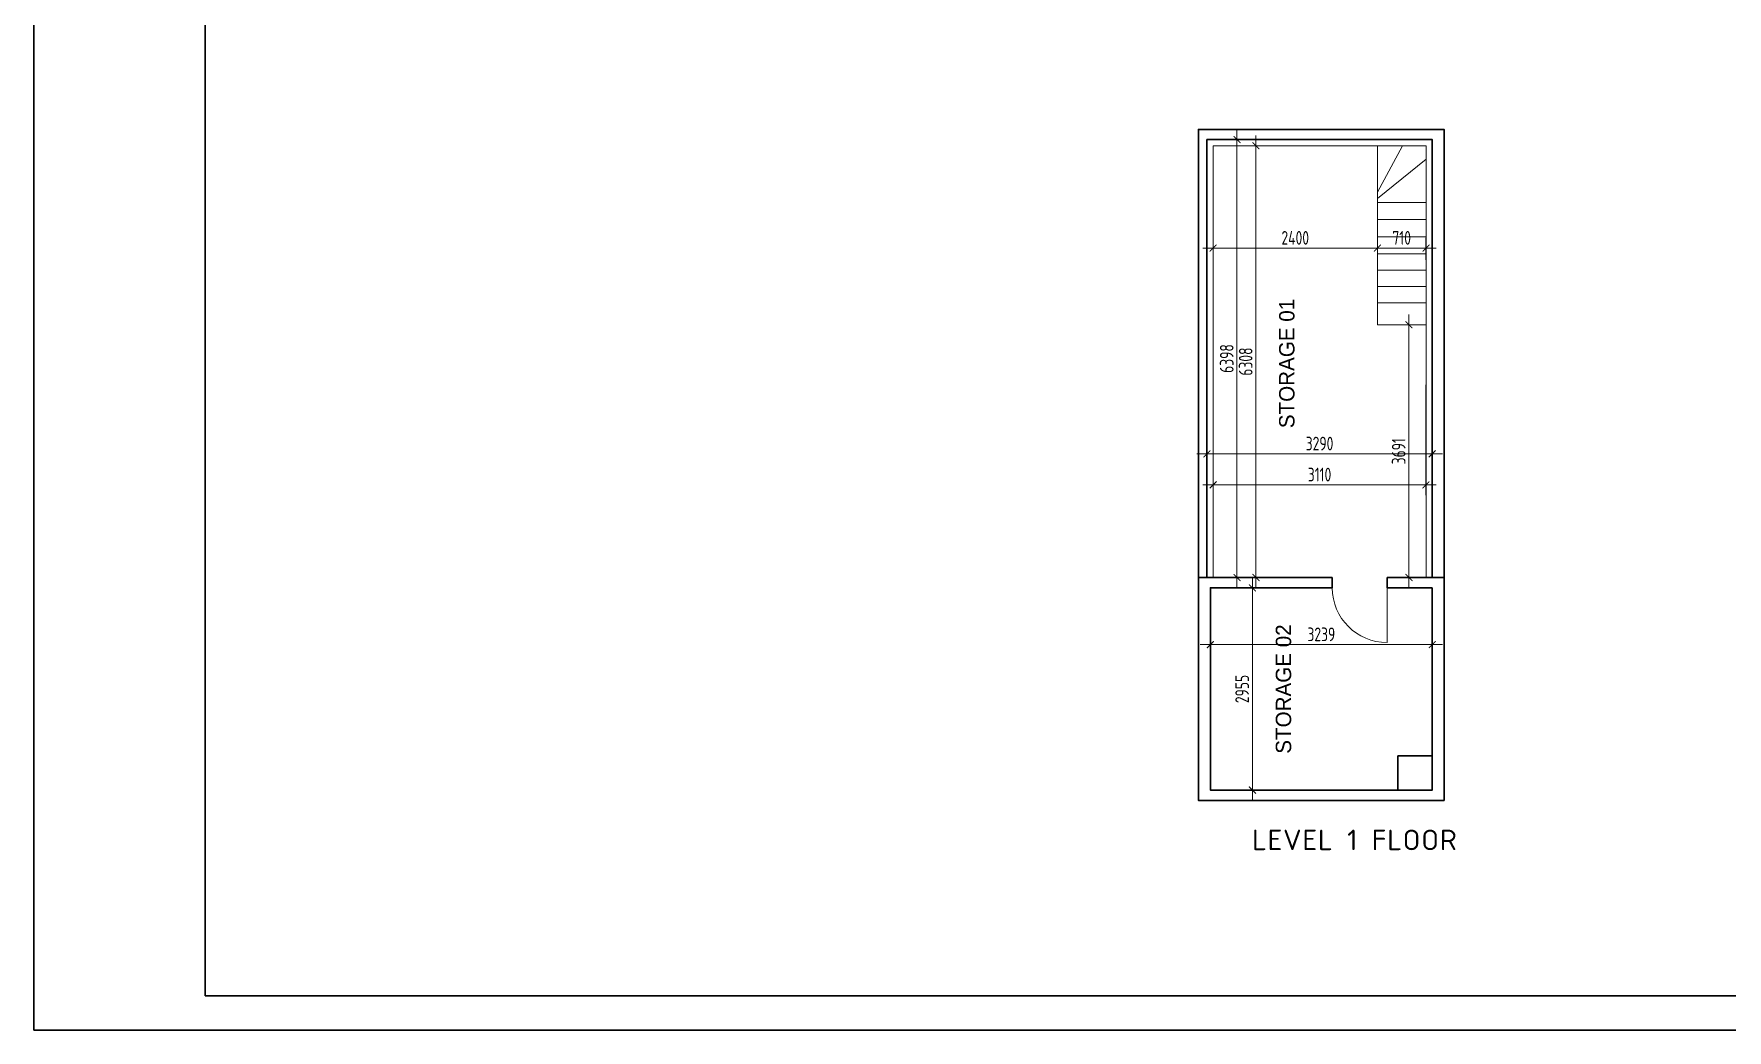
# Model space of a CAD drawing. Header units: millimetres. Extents: x 15239 to 57239, y 6356 to 36056.
# Drawn here: x 15239 to 39974, y 6356 to 20909 of the extents above; entities that cross this region are included whole.
import ezdxf

# ---------------------------------------------------------------- set-up
doc = ezdxf.new("R2010")
doc.units = ezdxf.units.MM
doc.layers.add('DIM', color=12, linetype='Continuous')
doc.layers.add('EXPRESS TXT', color=7, linetype='Continuous')
doc.layers.add('koti', color=12, linetype='Continuous', lineweight=15)
doc.layers.add('STOLBOVI NADVORESEN', color=7, linetype='Continuous', lineweight=30)
doc.styles.add('DoaDPf16$0$Dpi10', font='comic.ttf')
doc.styles.add('ISO', font='isocp2.shx', dxfattribs={"width": 0.8})
doc.styles.get("Standard").update_dxf_attribs({"font": 'arial.ttf'})
doc.dimstyles.new('1-100-internal', dxfattribs={"dimscale": 100, "dimtxt": 2, "dimasz": 1, "dimexe": 1.5, "dimexo": 1.5, "dimgap": 0.5, "dimtad": 3, "dimdec": 0, "dimzin": 12, "dimdsep": 46, "dimtxsty": 'ISO', "dimblk": 'ARCHTICK', "dimcen": 0, "dimdle": 1.5, "dimclrd": 8, "dimclre": 8, "dimclrt": 7, "dimadec": 0, "dimazin": 0, "dimtfac": 1, "dimtdec": 0, "dimtmove": 1, "dimatfit": 2, "dimldrblk": 'ARCHTICK', "dimfxl": 1, "dimtvp": 0.75, "dimtolj": 1, "dimtzin": 12, "dimlwd": 15, "dimlwe": 15, "dimarcsym": 0})

# ---------------------------------------------------------------- blocks, each defined once
blk = doc.blocks.new('_ArchTick')
at = {"color": 0, "linetype": 'ByBlock', "const_width": 0.15}
blk.add_lwpolyline([(-0.5, -0.5), (0.5, 0.5)], dxfattribs=at)
blk = doc.blocks.new('*D29')
at = {"layer": 'Defpoints', "color": 0, "transparency": 16777216}
for p in [(32465, 15868), (35575, 15930), (35575, 14321)]:
    blk.add_point(p, dxfattribs=at)
at = {"layer": 'DIM', "color": 8, "lineweight": 15, "transparency": 16777216}
for p, q in [((32465, 15718), (32465, 14171)), ((35575, 15780), (35575, 14171)), ((32315, 14321), (35725, 14321))]:
    blk.add_line(p, q, dxfattribs=at)
at = {"layer": 'DIM', "color": 8, "lineweight": 15, "transparency": 16777216, "xscale": 100, "yscale": 100, "zscale": 100, "rotation": 180}
blk.add_blockref('_ArchTick', (32465, 14321), dxfattribs=at)
at = {"layer": 'DIM', "color": 8, "lineweight": 15, "transparency": 16777216, "xscale": 100, "yscale": 100, "zscale": 100}
blk.add_blockref('_ArchTick', (35575, 14321), dxfattribs=at)
at = {"layer": 'DIM', "color": 7, "transparency": 16777216, "insert": (34020, 14471), "char_height": 200, "attachment_point": 5, "style": 'ISO'}
blk.add_mtext('\\A1;3110', dxfattribs=at)
blk = doc.blocks.new('*D30')
at = {"layer": 'Defpoints', "color": 0, "transparency": 16777216}
for p in [(32375, 14677), (35665, 14774), (35665, 14677)]:
    blk.add_point(p, dxfattribs=at)
at = {"layer": 'DIM', "color": 8, "lineweight": 15, "transparency": 16777216}
for p, q in [((32375, 14827), (32375, 14924)), ((35665, 14827), (35665, 14924)), ((32225, 14774), (35815, 14774))]:
    blk.add_line(p, q, dxfattribs=at)
at = {"layer": 'DIM', "color": 8, "lineweight": 15, "transparency": 16777216, "xscale": 100, "yscale": 100, "zscale": 100, "rotation": 180}
blk.add_blockref('_ArchTick', (32375, 14774), dxfattribs=at)
at = {"layer": 'DIM', "color": 8, "lineweight": 15, "transparency": 16777216, "xscale": 100, "yscale": 100, "zscale": 100}
blk.add_blockref('_ArchTick', (35665, 14774), dxfattribs=at)
at = {"layer": 'DIM', "color": 7, "transparency": 16777216, "insert": (34020, 14924), "char_height": 200, "attachment_point": 5, "style": 'ISO'}
blk.add_mtext('\\A1;3290', dxfattribs=at)
blk = doc.blocks.new('*D31')
at = {"layer": 'Defpoints', "color": 0, "transparency": 16777216}
for p in [(32948, 19275), (32948, 12967), (33091, 12967)]:
    blk.add_point(p, dxfattribs=at)
at = {"layer": 'DIM', "color": 8, "lineweight": 15, "transparency": 16777216}
for p, q in [((33091, 19425), (33091, 12817)), ((33098, 19275), (33241, 19275)), ((33098, 12967), (33241, 12967))]:
    blk.add_line(p, q, dxfattribs=at)
at = {"layer": 'DIM', "color": 8, "lineweight": 15, "transparency": 16777216, "xscale": 100, "yscale": 100, "zscale": 100}
for p, rotation in [((33091, 19275), 90), ((33091, 12967), 270)]:
    blk.add_blockref('_ArchTick', p, dxfattribs=dict(at, rotation=rotation))
at = {"layer": 'DIM', "color": 7, "transparency": 16777216, "insert": (32941, 16121), "char_height": 200, "attachment_point": 5, "rotation": 90, "style": 'ISO'}
blk.add_mtext('\\A1;6308', dxfattribs=at)
blk = doc.blocks.new('*D32')
at = {"layer": 'Defpoints', "color": 0, "transparency": 16777216}
for p in [(33642, 19365), (32814, 12967), (33536, 12967)]:
    blk.add_point(p, dxfattribs=at)
at = {"layer": 'DIM', "color": 8, "lineweight": 15, "transparency": 16777216}
for p, q in [((33492, 19365), (32664, 19365)), ((32814, 19515), (32814, 12817)), ((33386, 12967), (32664, 12967))]:
    blk.add_line(p, q, dxfattribs=at)
at = {"layer": 'DIM', "color": 8, "lineweight": 15, "transparency": 16777216, "xscale": 100, "yscale": 100, "zscale": 100}
for p, rotation in [((32814, 19365), 90), ((32814, 12967), 270)]:
    blk.add_blockref('_ArchTick', p, dxfattribs=dict(at, rotation=rotation))
at = {"layer": 'DIM', "color": 7, "transparency": 16777216, "insert": (32664, 16166), "char_height": 200, "attachment_point": 5, "rotation": 90, "style": 'ISO'}
blk.add_mtext('\\A1;6398', dxfattribs=at)
blk = doc.blocks.new('*D33')
at = {"layer": 'Defpoints', "color": 0, "transparency": 16777216}
for p in [(32465, 17779), (32465, 17574), (34865, 17574)]:
    blk.add_point(p, dxfattribs=at)
at = {"layer": 'DIM', "color": 8, "lineweight": 15, "transparency": 16777216}
for p, q in [((32465, 17724), (32465, 17929)), ((34865, 17724), (34865, 17929)), ((35015, 17779), (32315, 17779))]:
    blk.add_line(p, q, dxfattribs=at)
at = {"layer": 'DIM', "color": 8, "lineweight": 15, "transparency": 16777216, "xscale": 100, "yscale": 100, "zscale": 100, "rotation": 180}
blk.add_blockref('_ArchTick', (32465, 17779), dxfattribs=at)
at = {"layer": 'DIM', "color": 8, "lineweight": 15, "transparency": 16777216, "xscale": 100, "yscale": 100, "zscale": 100}
blk.add_blockref('_ArchTick', (34865, 17779), dxfattribs=at)
at = {"layer": 'DIM', "color": 7, "transparency": 16777216, "insert": (33665, 17929), "char_height": 200, "attachment_point": 5, "style": 'ISO'}
blk.add_mtext('\\A1;2400', dxfattribs=at)
blk = doc.blocks.new('*D34')
at = {"layer": 'Defpoints', "color": 0, "transparency": 16777216}
for p in [(35575, 17779), (34865, 17456), (35575, 17456)]:
    blk.add_point(p, dxfattribs=at)
at = {"layer": 'DIM', "color": 8, "lineweight": 15, "transparency": 16777216}
for p, q in [((34865, 17606), (34865, 17929)), ((35575, 17606), (35575, 17929)), ((34715, 17779), (35725, 17779))]:
    blk.add_line(p, q, dxfattribs=at)
at = {"layer": 'DIM', "color": 8, "lineweight": 15, "transparency": 16777216, "xscale": 100, "yscale": 100, "zscale": 100, "rotation": 180}
blk.add_blockref('_ArchTick', (34865, 17779), dxfattribs=at)
at = {"layer": 'DIM', "color": 8, "lineweight": 15, "transparency": 16777216, "xscale": 100, "yscale": 100, "zscale": 100}
blk.add_blockref('_ArchTick', (35575, 17779), dxfattribs=at)
at = {"layer": 'DIM', "color": 7, "transparency": 16777216, "insert": (35220, 17929), "char_height": 200, "attachment_point": 5, "style": 'ISO'}
blk.add_mtext('\\A1;710', dxfattribs=at)
blk = doc.blocks.new('*D35')
at = {"layer": 'Defpoints', "color": 0, "transparency": 16777216}
for p in [(34865, 16658), (35005, 12967), (35326, 12967)]:
    blk.add_point(p, dxfattribs=at)
at = {"layer": 'DIM', "color": 8, "lineweight": 15, "transparency": 16777216}
for p, q in [((35015, 16658), (35476, 16658)), ((35326, 16808), (35326, 12817)), ((35155, 12967), (35476, 12967))]:
    blk.add_line(p, q, dxfattribs=at)
at = {"layer": 'DIM', "color": 8, "lineweight": 15, "transparency": 16777216, "xscale": 100, "yscale": 100, "zscale": 100}
for p, rotation in [((35326, 16658), 90), ((35326, 12967), 270)]:
    blk.add_blockref('_ArchTick', p, dxfattribs=dict(at, rotation=rotation))
at = {"layer": 'DIM', "color": 7, "transparency": 16777216, "insert": (35176, 14812), "char_height": 200, "attachment_point": 5, "rotation": 90, "style": 'ISO'}
blk.add_mtext('\\A1;3691', dxfattribs=at)
blk = doc.blocks.new('*D36')
at = {"layer": 'Defpoints', "color": 0, "transparency": 16777216}
for p in [(32426, 12355), (35665, 12355), (35665, 11987)]:
    blk.add_point(p, dxfattribs=at)
at = {"layer": 'DIM', "color": 8, "lineweight": 15, "transparency": 16777216}
for p, q in [((32426, 12205), (32426, 11837)), ((35665, 12205), (35665, 11837)), ((32276, 11987), (35815, 11987))]:
    blk.add_line(p, q, dxfattribs=at)
at = {"layer": 'DIM', "color": 8, "lineweight": 15, "transparency": 16777216, "xscale": 100, "yscale": 100, "zscale": 100, "rotation": 180}
blk.add_blockref('_ArchTick', (32426, 11987), dxfattribs=at)
at = {"layer": 'DIM', "color": 8, "lineweight": 15, "transparency": 16777216, "xscale": 100, "yscale": 100, "zscale": 100}
blk.add_blockref('_ArchTick', (35665, 11987), dxfattribs=at)
at = {"layer": 'DIM', "color": 7, "transparency": 16777216, "insert": (34046, 12137), "char_height": 200, "attachment_point": 5, "style": 'ISO'}
blk.add_mtext('\\A1;3239', dxfattribs=at)
blk = doc.blocks.new('*D37')
at = {"layer": 'Defpoints', "color": 0, "transparency": 16777216}
for p in [(32607, 12817), (32607, 9862), (33039, 9862)]:
    blk.add_point(p, dxfattribs=at)
at = {"layer": 'DIM', "color": 8, "lineweight": 15, "transparency": 16777216}
for p, q in [((33039, 12967), (33039, 9712)), ((32757, 12817), (33189, 12817)), ((32757, 9862), (33189, 9862))]:
    blk.add_line(p, q, dxfattribs=at)
at = {"layer": 'DIM', "color": 8, "lineweight": 15, "transparency": 16777216, "xscale": 100, "yscale": 100, "zscale": 100}
for p, rotation in [((33039, 12817), 90), ((33039, 9862), 270)]:
    blk.add_blockref('_ArchTick', p, dxfattribs=dict(at, rotation=rotation))
at = {"layer": 'DIM', "color": 7, "transparency": 16777216, "insert": (32889, 11339), "char_height": 200, "attachment_point": 5, "rotation": 90, "style": 'ISO'}
blk.add_mtext('\\A1;2955', dxfattribs=at)

msp = doc.modelspace()

# ---------------------------------------------------------------- linework, layer by layer
at = {"layer": 'STOLBOVI NADVORESEN'}
for p, q in [((17738.9, 6855.7), (17738.9, 35555.7)), ((34205.4, 12966.8), (34205.4, 12816.8)), ((35005.4, 12966.8), (35005.4, 12816.8)), ((35575.4, 12966.8), (35575.4, 12966.8)), ((56738.9, 6855.7), (17738.9, 6855.7))]:
    msp.add_line(p, q, dxfattribs=at)
at = {"layer": 'STOLBOVI NADVORESEN', "lineweight": 9}
for p, q in [((35575.4, 19274.8), (32465.4, 19274.8)), ((32465.4, 19274.8), (32465.4, 12966.8)), ((35575.4, 12966.8), (35575.4, 19274.8)), ((35575.4, 18444.8), (34865.4, 18444.8)), ((35575.4, 18194.8), (34865.4, 18194.8)), ((35575.4, 17944.8), (34865.4, 17944.8)), ((35575.4, 17694.8), (34865.4, 17694.8)), ((35575.4, 17456.4), (34865.4, 17456.4)), ((35575.4, 17218), (34865.4, 17218)), ((35575.4, 16979.6), (34865.4, 16979.6)), ((35575.4, 16657.8), (34865.4, 16657.8)), ((35005.4, 12816.8), (35005.4, 12016.8))]:
    msp.add_line(p, q, dxfattribs=at)
at = {"layer": 'STOLBOVI NADVORESEN'}
for points in [[(15238.9, 36055.7), (57238.9, 36055.7), (57238.9, 6355.7), (15238.9, 6355.7), (15238.9, 36055.7)], [(35839.4, 12966.8), (35839.4, 19513.8), (32251.4, 19513.8), (32251.4, 12966.8)], [(35665.4, 12966.8), (35665.4, 19364.8), (32375.4, 19364.8), (32375.4, 12966.8)], [(34205.4, 12966.8), (32251.4, 12966.8), (32251.4, 9711.8), (35839.4, 9711.8), (35839.4, 12966.8), (35005.4, 12966.8)], [(34205.4, 12816.8), (32426.4, 12816.8), (32426.4, 9861.8), (35665.4, 9861.8), (35665.4, 12816.8)], [(35665.4, 12816.8), (35005.4, 12816.8)], [(35165.4, 9861.8), (35165.4, 10361.8), (35665.4, 10361.8)]]:
    msp.add_lwpolyline(points, dxfattribs=at)
at = {"layer": 'STOLBOVI NADVORESEN', "lineweight": 9}
for points in [[(34865.4, 16657.8), (34865.4, 19274.8)], [(34865.4, 18597.8), (35233.7, 19274.8)], [(34865.4, 18505.3), (35575.4, 19076.8)]]:
    msp.add_lwpolyline(points, dxfattribs=at)
msp.add_arc((35008.1, 12819.5), 802.7, 180.19017, 269.80983, dxfattribs=at)

# ---------------------------------------------------------------- texts
at = {"layer": 'EXPRESS TXT', "lineweight": -2, "ltscale": 0.01, "char_height": 225, "width": 2642.001, "attachment_point": 7, "rotation": 90, "style": 'DoaDPf16$0$Dpi10'}
for s, insert in [('STORAGE 01', (33657.1, 15149)), ('STORAGE 02', (33608.6, 10393.4))]:
    msp.add_mtext(s, dxfattribs=dict(at, insert=insert))
at = {"layer": 'koti', "insert": (33034.2, 9284.5), "char_height": 300, "width": 8466.702, "attachment_point": 1}
msp.add_mtext('{\\fISOCPEUR|b1|i0|c0|p34;\\T1.05;LEVEL 1 FLOOR\\fISOCPEUR|b1|i0|c204|p34; }', dxfattribs=at)

# ---------------------------------------------------------------- dimensions: what is measured, and where the dimension line sits
at = {"layer": 'DIM'}
for base, p1, p2, picture, middle in [((32813.6, 12966.8), (33641.7, 19364.8), (33535.9, 12966.8), '*D32', (32663.6, 16165.8)), ((33090.7, 12966.8), (32947.6, 19274.8), (32947.6, 12966.8), '*D31', (32940.7, 16120.8)), ((35326, 12966.8), (34865.4, 16657.8), (35005.4, 12966.8), '*D35', (35176, 14812.3)), ((33039.3, 9861.8), (32606.9, 12816.8), (32606.9, 9861.8), '*D37', (32889.3, 11339.3))]:
    dim = msp.add_linear_dim(base=base, p1=p1, p2=p2, angle=90, dimstyle='1-100-internal', override={"dimpost": '\\X'}, dxfattribs=at)
    dim.commit()
    dim.dimension.update_dxf_attribs({"geometry": picture, "text_midpoint": middle})
for base, p1, p2, picture, middle in [((32465.4, 17778.6), (34865.4, 17574.3), (32465.4, 17574.3), '*D33', (33665.4, 17928.6)), ((35575.4, 17778.6), (34865.4, 17456.4), (35575.4, 17456.4), '*D34', (35220.4, 17928.6)), ((35575.4, 14321.5), (32465.4, 15868.1), (35575.4, 15930), '*D29', (34020.4, 14471.5)), ((35665.4, 14773.6), (32375.4, 14676.9), (35665.4, 14676.9), '*D30', (34020.4, 14923.6)), ((35665.4, 11987.4), (32426.4, 12355.4), (35665.4, 12355.4), '*D36', (34045.9, 12137.5))]:
    dim = msp.add_linear_dim(base=base, p1=p1, p2=p2, dimstyle='1-100-internal', override={"dimpost": '\\X'}, dxfattribs=at)
    dim.commit()
    dim.dimension.update_dxf_attribs({"geometry": picture, "text_midpoint": middle})

doc.saveas('drawing.dxf')
